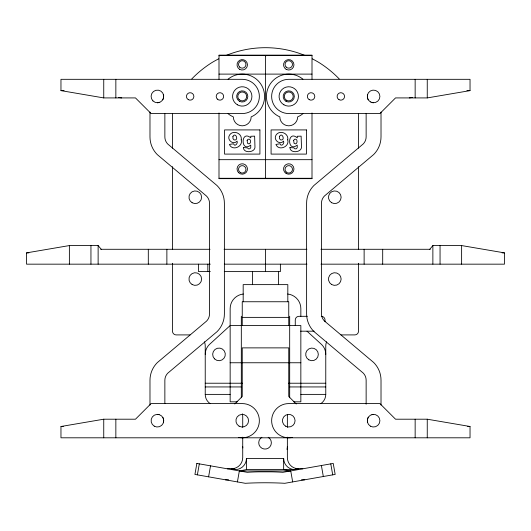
<?xml version="1.0" encoding="UTF-8"?>
<svg xmlns="http://www.w3.org/2000/svg" width="531" height="531" viewBox="0 0 531 531"><rect width="100%" height="100%" fill="white"/><g stroke="black" fill="none" stroke-linecap="round" stroke-linejoin="round"><path stroke-width="0.8" d="M163.528 422.331L163.528 419.052L162.898 417.525M367.472 94.797L367.472 98.069L368.102 99.596M219.383 55.894L219.449 55.509M265.885 55.894L265.951 55.509M197.379 474.86L199.317 463.868M208.59 476.831L210.528 465.84M237.41 481.916L239.348 470.924M162.898 99.596L163.528 98.069L163.528 94.797M368.102 417.525L367.472 419.052L367.472 422.331M429.778 249.285L432.871 245.568L461.618 245.568L504.45 252.869L504.45 264.166L320.996 264.166M234.755 403.978L242.249 396.491L242.249 347.878L288.751 347.878L288.751 396.491L296.245 403.978M298.283 468.76L298.283 469.596L246.444 469.596L239.514 470.957L290.57 470.957L283.647 469.596L283.647 458.432L246.444 458.432A11.164 11.164 0 0 1 235.279 469.596L231.801 469.596L231.801 468.76M427.256 97.916L470.035 90.622L470.035 79.318L288.751 79.318A17.111 17.111 0 0 0 271.64 96.43A17.111 17.111 0 0 0 288.751 113.548L379.904 113.548L395.529 97.916L427.256 97.916L427.256 79.318M210.303 264.166L26.55 264.166L26.55 252.869L69.382 245.568L98.129 245.568L101.222 249.285M292.462 437.398A17.111 17.111 0 0 1 271.739 422.557A17.111 17.111 0 0 1 288.751 403.58L379.904 403.58L395.529 419.205L427.256 419.205L470.035 426.499L470.035 437.803L60.965 437.803L60.965 426.499L103.744 419.205L135.471 419.205L151.096 403.58L242.249 403.58A17.111 17.111 0 0 1 259.261 422.557A17.111 17.111 0 0 1 238.538 437.398M409.288 97.916L412.554 97.439M157.422 102.755L159.061 102.543M371.939 414.578L373.578 414.366M234.45 468.408L227.248 468.793M218.998 55.509L312.002 55.509M218.998 74.108L312.002 74.108M60.965 90.622L103.744 97.916L135.471 97.916L151.096 113.548L242.249 113.548A17.111 17.111 0 0 0 259.36 96.43A17.111 17.111 0 0 0 242.249 79.318L60.965 79.318L60.965 90.622L64.085 90.622M466.915 90.622L470.035 90.622M218.998 159.678L312.002 159.678M218.998 178.283L312.002 178.283M100.744 249.285L210.004 249.285M224.089 249.285L306.911 249.285M320.996 249.285L430.256 249.285M26.55 252.869L28.886 252.869M502.114 252.869L504.45 252.869M224.308 264.166L306.911 264.166M210.303 271.606L198.534 271.606L198.534 264.166M224.308 271.606L280.381 271.606L280.381 264.166M307.389 316.31L298.986 316.31A3.724 3.724 0 0 0 295.263 320.027L295.263 325.556M242.249 317.372L288.751 317.372M300.639 331.191L314.16 331.191M190.012 334.908L176.212 334.908A3.724 3.724 0 0 1 172.489 331.191L172.489 263.283M340.988 334.908L354.788 334.908A3.724 3.724 0 0 0 358.511 331.191L358.511 263.283M230.155 362.759L300.845 362.759M205.231 383.223L242.382 383.223M288.618 383.223L325.768 383.223M205.231 386.94L241.32 386.94M289.68 386.94L325.768 386.94M204.382 341.798A11.164 11.164 0 0 1 205.231 346.073L205.231 394.38L230.155 394.38M300.845 394.38L325.768 394.38L325.768 346.073A11.164 11.164 0 0 1 326.618 341.798M237.33 401.821L230.155 401.821L230.155 308.637A14.709 14.709 0 0 1 243.331 294.015M293.67 401.821L300.845 401.821L300.845 325.556L230.155 325.556L209.26 344.652A13.766 13.766 0 0 0 205.231 354.389M60.965 426.499L63.302 426.499M467.698 426.499L470.035 426.499M302.836 468.793L295.641 468.408M225.31 479.785L228.622 479.785M301.469 479.785L304.774 479.785M371.939 102.543L373.578 102.755M157.422 414.366L159.061 414.578M118.446 97.439L121.712 97.916M307.011 331.191L321.74 344.652A13.766 13.766 0 0 1 325.768 354.389M330.773 463.868L332.711 474.86M321.388 465.521L323.326 476.513M290.736 470.924L292.674 481.916M461.618 245.568L461.618 264.166M440.053 245.568L440.053 264.166M432.871 245.568L432.871 264.166M427.256 419.205L427.256 437.803M415.149 79.318L415.149 97.916M415.149 419.205L415.149 437.803M382.692 249.285L382.692 264.166M381.019 112.054L381.019 136.825A24.997 24.997 0 0 1 373.698 154.501L324.454 195.999A10.116 10.116 0 0 0 321.494 203.147L321.494 313.861A10.116 10.116 0 0 0 324.454 321.009L373.698 362.507A24.997 24.997 0 0 1 381.019 380.183L381.019 405.053M366.138 113.614L366.138 136.825A10.116 10.116 0 0 1 363.177 143.981L313.934 185.472A24.997 24.997 0 0 0 306.613 203.147L306.613 313.861A24.997 24.997 0 0 0 313.934 331.536L363.177 373.027A10.116 10.116 0 0 1 366.138 380.183L366.138 404.224M364.127 249.285L364.127 264.166M358.511 113.402L358.511 148.182M358.511 166.668L358.511 249.338M325.025 321.68L325.025 320.027A3.724 3.724 0 0 0 321.308 316.31M312.002 79.159L312.002 55.138L218.998 55.138L218.998 79.159M312.002 112.964L312.002 178.655L218.998 178.655L218.998 112.964M300.845 316.31L300.845 308.637A14.709 14.709 0 0 0 287.669 294.015M298.528 469.55L298.528 468.793A11.164 11.164 0 0 1 287.364 457.629L287.364 437.166M289.68 316.257L289.68 397.779M288.751 325.556L288.751 301.747L242.249 301.747L242.249 325.556M287.822 301.747L287.822 284.629L243.178 284.629L243.178 301.747M287.364 427.455L287.364 416.702A11.164 11.164 0 0 1 287.583 414.525M278.523 271.606L278.523 284.629M265.5 55.509L265.5 178.283M265.5 249.285L265.5 271.606M252.477 271.606L252.477 284.629M246.444 458.432L246.444 469.596M242.72 427.455L242.72 416.702A11.164 11.164 0 0 0 242.342 413.815M242.72 437.166L242.72 457.629A11.164 11.164 0 0 1 231.562 468.793L231.562 469.55M241.32 316.257L241.32 397.779M207.833 264.166L207.833 271.606M172.489 113.402L172.489 148.182M172.489 166.668L172.489 249.338M166.873 249.285L166.873 264.166M164.862 113.727L164.862 136.945A10.116 10.116 0 0 0 167.823 144.093L217.066 185.591A24.997 24.997 0 0 1 224.387 203.267L224.387 313.974A24.997 24.997 0 0 1 217.066 331.649L167.823 373.14A10.116 10.116 0 0 0 164.862 380.296L164.862 403.507M149.981 112.068L149.981 136.945A24.997 24.997 0 0 0 157.302 154.621L206.546 196.112A10.116 10.116 0 0 1 209.506 203.267L209.506 313.974A10.116 10.116 0 0 1 206.546 321.122L157.302 362.62A24.997 24.997 0 0 0 149.981 380.296L149.981 405.067M148.308 249.285L148.308 264.166M115.851 79.318L115.851 97.916M115.851 419.205L115.851 437.803M103.744 79.318L103.744 97.916M103.744 419.205L103.744 437.803M98.129 245.568L98.129 264.166M90.947 245.568L90.947 264.166M69.382 245.568L69.382 264.166M325.768 394.38A11.164 11.164 0 0 1 320.81 403.666M287.364 446.471A11.164 11.164 0 0 1 286.986 449.359M242.82 447.925A11.164 11.164 0 0 1 242.72 446.471M210.19 403.666A11.164 11.164 0 0 1 205.231 394.38M191.784 78.927A106.771 106.771 0 0 1 211.929 62.578A103.877 103.877 0 0 1 218.772 58.802M225.881 55.549A103.877 103.877 0 0 1 305.119 55.549M312.228 58.802A103.877 103.877 0 0 1 319.071 62.578A106.771 106.771 0 0 1 339.216 78.927M268.208 437.272A6.326 6.326 0 0 1 269.887 446.817A6.326 6.326 0 0 1 260.197 446.817A6.326 6.326 0 0 1 261.883 437.272M294.805 469.596A11.164 11.164 0 0 1 283.647 458.432M228.084 79.179A22.322 22.322 0 0 1 260.602 83.725A22.322 22.322 0 0 1 253.406 115.765L251.176 116.893A8.927 8.927 0 0 1 242.249 125.82A8.927 8.927 0 0 1 233.321 116.893L231.085 115.765A22.322 22.322 0 0 1 228.084 113.687M302.916 113.687A22.322 22.322 0 0 1 299.915 115.765L297.679 116.893A8.927 8.927 0 0 1 288.751 125.82A8.927 8.927 0 0 1 279.824 116.893L277.594 115.765A22.322 22.322 0 0 1 270.398 83.725A22.322 22.322 0 0 1 302.916 79.179M243.43 147.552C243.377 153.837 255.982 152.636 254.953 146.324L254.621 136.148L250.751 136.275L250.805 137.868C240.596 129.265 240.53 153.267 250.751 145.076L250.725 147.718L249.875 148.76L248.468 148.846L247.453 147.877L243.43 147.552M289.933 147.552C289.88 153.837 302.484 152.636 301.462 146.324L301.123 136.148L297.26 136.275L297.314 137.868C287.105 129.265 287.039 153.267 297.254 145.076L297.234 147.718L296.378 148.76L294.97 148.846L293.955 147.877L289.933 147.552M241.233 139.852C243.304 146.914 232.014 151.315 229.432 144.432L233.521 143.775C234.556 147.379 238.246 143.503 237.091 141.087C233.414 145.554 226.471 139.779 229.505 135.093C233.029 129.524 242.475 133.215 241.233 139.852M287.736 139.852C289.813 146.914 278.516 151.315 275.934 144.432L280.029 143.775C281.058 147.379 284.755 143.503 283.594 141.087C279.923 145.554 272.974 139.779 276.014 135.093C279.532 129.524 288.977 133.215 287.736 139.852M247.121 140.489L247.592 143.343C251.11 145.979 251.867 137.901 247.984 139.261L247.121 140.489M293.623 140.489L294.101 143.343C297.612 145.979 298.376 137.901 294.493 139.261L293.623 140.489M232.917 136.487L232.996 138.671L234.091 139.932C239.308 141.04 235.558 131.469 232.917 136.487M279.425 136.487L279.498 138.671L280.6 139.932C285.817 141.04 282.067 131.469 279.425 136.487M196.862 463.43L194.923 474.422L245.295 483.303A29.935 2.151 0 0 1 284.795 483.303L335.167 474.422L333.229 463.43L282.857 472.311A25.043 1.799 0 0 0 271.573 471.84L258.517 471.84A25.043 1.799 0 0 0 247.234 472.311L196.862 463.43M259.918 129.916L224.573 129.916L224.573 154.096L259.918 154.096L259.918 129.916M306.427 129.916L271.082 129.916L271.082 154.096L306.427 154.096L306.427 129.916M308.843 359.865A6.326 6.326 0 0 0 318.328 354.389A6.326 6.326 0 0 0 308.843 348.913A6.326 6.326 0 0 0 308.843 359.865M214.524 358.863A6.326 6.326 0 0 0 225.104 356.022A6.326 6.326 0 0 0 217.358 348.276A6.326 6.326 0 0 0 214.524 358.863M240.39 172.575A3.724 3.724 0 0 0 245.966 169.349A3.724 3.724 0 0 0 240.39 166.13A3.724 3.724 0 0 0 240.39 172.575M239.614 67.065A3.724 3.724 0 0 0 245.84 65.399A3.724 3.724 0 0 0 241.286 60.839A3.724 3.724 0 0 0 239.614 67.065M286.123 171.984A3.724 3.724 0 0 0 292.349 170.312A3.724 3.724 0 0 0 287.789 165.758A3.724 3.724 0 0 0 286.123 171.984M286.123 67.065A3.724 3.724 0 0 0 292.349 65.399A3.724 3.724 0 0 0 287.789 60.839A3.724 3.724 0 0 0 286.123 67.065M192.122 284.53A6.326 6.326 0 0 0 201.614 279.047A6.326 6.326 0 0 0 192.122 273.571A6.326 6.326 0 0 0 192.122 284.53M331.643 284.53A6.326 6.326 0 0 0 341.128 279.047A6.326 6.326 0 0 0 331.643 273.571A6.326 6.326 0 0 0 331.643 284.53M331.643 202.729A6.326 6.326 0 0 0 341.128 197.253A6.326 6.326 0 0 0 331.643 191.777A6.326 6.326 0 0 0 331.643 202.729M192.122 202.729A6.326 6.326 0 0 0 201.614 197.253A6.326 6.326 0 0 0 192.122 191.777A6.326 6.326 0 0 0 192.122 202.729M239.454 101.262A5.582 5.582 0 0 0 247.831 96.43A5.582 5.582 0 0 0 239.454 91.597A5.582 5.582 0 0 0 239.454 101.262M188.299 99.655A3.724 3.724 0 0 0 193.881 96.43A3.724 3.724 0 0 0 188.299 93.21A3.724 3.724 0 0 0 188.299 99.655M239.64 69.322A5.21 5.21 0 0 0 247.459 64.809A5.21 5.21 0 0 0 239.64 60.295A5.21 5.21 0 0 0 239.64 69.322M239.089 99.589A4.467 4.467 0 0 0 246.557 97.585A4.467 4.467 0 0 0 241.094 92.122A4.467 4.467 0 0 0 239.089 99.589M238.565 172.661A5.21 5.21 0 0 0 247.28 170.325A5.21 5.21 0 0 0 240.901 163.946A5.21 5.21 0 0 0 238.565 172.661M285.963 101.262A5.582 5.582 0 0 0 294.333 96.43A5.582 5.582 0 0 0 285.963 91.597A5.582 5.582 0 0 0 285.963 101.262M338.977 99.655A3.724 3.724 0 0 0 344.559 96.43A3.724 3.724 0 0 0 338.977 93.21A3.724 3.724 0 0 0 338.977 99.655M286.149 69.322A5.21 5.21 0 0 0 293.962 64.809A5.21 5.21 0 0 0 286.149 60.295A5.21 5.21 0 0 0 286.149 69.322M286.521 100.299A4.467 4.467 0 0 0 293.218 96.43A4.467 4.467 0 0 0 286.521 92.567A4.467 4.467 0 0 0 286.521 100.299M286.149 173.491A5.21 5.21 0 0 0 293.962 168.977A5.21 5.21 0 0 0 286.149 164.471A5.21 5.21 0 0 0 286.149 173.491M239.083 426.167A6.326 6.326 0 0 0 248.574 420.691A6.326 6.326 0 0 0 239.083 415.215A6.326 6.326 0 0 0 239.083 426.167M285.592 426.167A6.326 6.326 0 0 0 295.077 420.691A6.326 6.326 0 0 0 285.592 415.215A6.326 6.326 0 0 0 285.592 426.167M370.412 426.167A6.326 6.326 0 0 0 379.904 420.691A6.326 6.326 0 0 0 370.412 415.215A6.326 6.326 0 0 0 370.412 426.167M370.412 101.912A6.326 6.326 0 0 0 379.904 96.43A6.326 6.326 0 0 0 370.412 90.954A6.326 6.326 0 0 0 370.412 101.912M152.948 100.903A6.326 6.326 0 0 0 163.528 98.069A6.326 6.326 0 0 0 155.782 90.323A6.326 6.326 0 0 0 152.948 100.903M154.262 426.167A6.326 6.326 0 0 0 163.747 420.691A6.326 6.326 0 0 0 154.262 415.215A6.326 6.326 0 0 0 154.262 426.167M237.41 104.806A9.671 9.671 0 0 0 251.92 96.43A9.671 9.671 0 0 0 237.41 88.053A9.671 9.671 0 0 0 237.41 104.806M217.292 99.065A3.724 3.724 0 0 0 223.518 97.392A3.724 3.724 0 0 0 218.964 92.839A3.724 3.724 0 0 0 217.292 99.065M283.919 104.806A9.671 9.671 0 0 0 298.429 96.43A9.671 9.671 0 0 0 283.919 88.053A9.671 9.671 0 0 0 283.919 104.806M309.215 99.655A3.724 3.724 0 0 0 314.797 96.43A3.724 3.724 0 0 0 309.215 93.21A3.724 3.724 0 0 0 309.215 99.655"/></g></svg>
